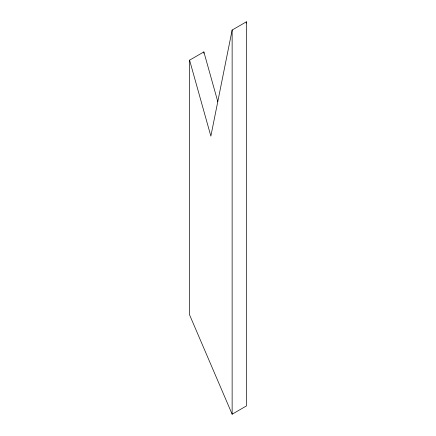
<?xml version="1.0" encoding="UTF-8"?>
<svg xmlns="http://www.w3.org/2000/svg" width="436" height="436" viewBox="0 0 436 436"><rect width="100%" height="100%" fill="white"/><g stroke="black" fill="none" stroke-linecap="round" stroke-linejoin="round"><path stroke-width="0.65" d="M189.584 60.168L189.584 314.885L232.137 414.2L246.416 405.954L246.416 21.8L232.137 30.046L210.861 136.13L189.584 60.168L203.863 51.922L217.804 101.692M246.149 23.135L246.416 21.8M232.137 30.046L232.137 414.2M203.863 51.922L203.863 53.285"/></g></svg>
